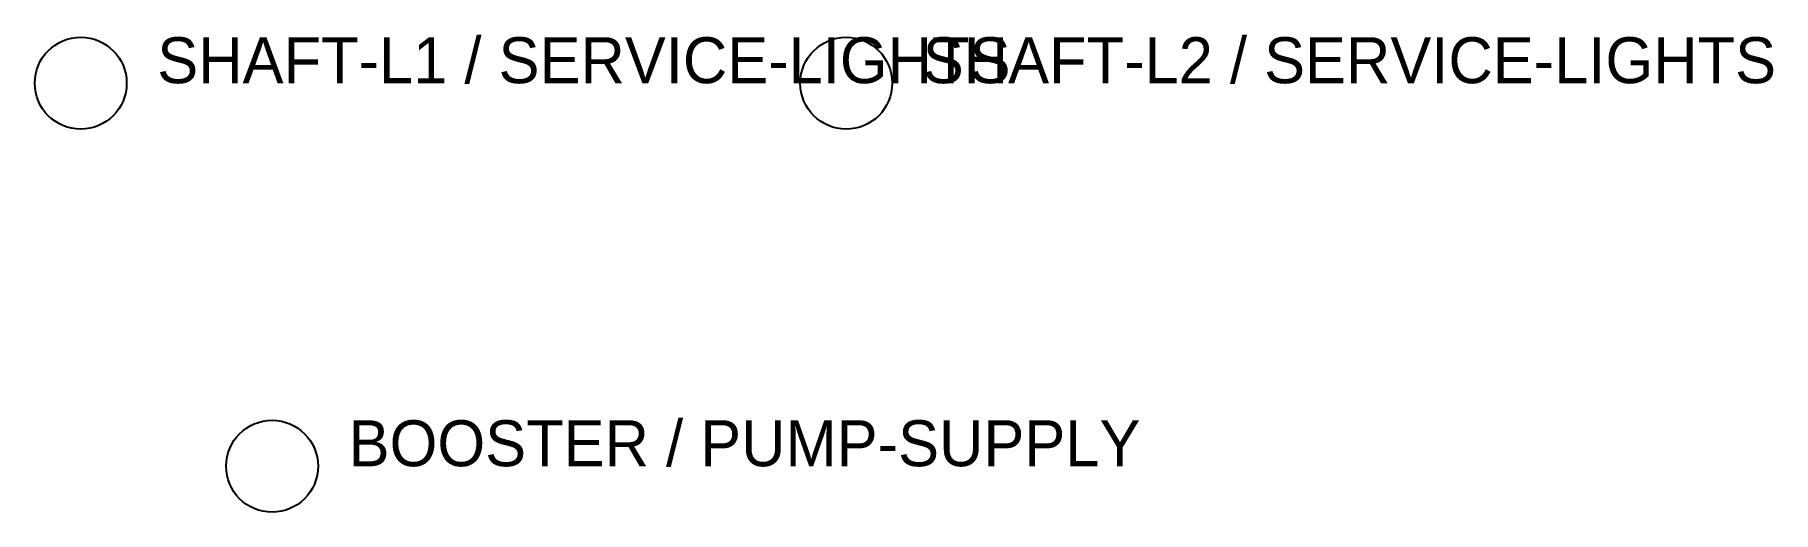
# Model space of a CAD drawing. Header units: metres. Extents: x 0.38 to 4.92, y 0.88 to 2.13.
import ezdxf

# ---------------------------------------------------------------- set-up
doc = ezdxf.new("R2010")
doc.units = ezdxf.units.M
doc.layers.add('BSA_DEVICES', color=2, linetype='Continuous')
doc.layers.add('BSA_LABELS', color=7, linetype='Continuous')

msp = doc.modelspace()

# ---------------------------------------------------------------- linework, layer by layer
at = {"layer": 'BSA_DEVICES'}
for centre in [(0.5, 2), (2.5, 2), (1, 1)]:
    msp.add_circle(centre, 0.12, dxfattribs=at)

# ---------------------------------------------------------------- texts
at = {"layer": 'BSA_LABELS'}
for s, p in [('SHAFT-L1 / SERVICE-LIGHTS', (0.7, 2)), ('SHAFT-L2 / SERVICE-LIGHTS', (2.7, 2)), ('BOOSTER / PUMP-SUPPLY', (1.2, 1))]:
    msp.add_text(s, height=0.12, dxfattribs=at).set_placement(p)

doc.saveas('drawing.dxf')
